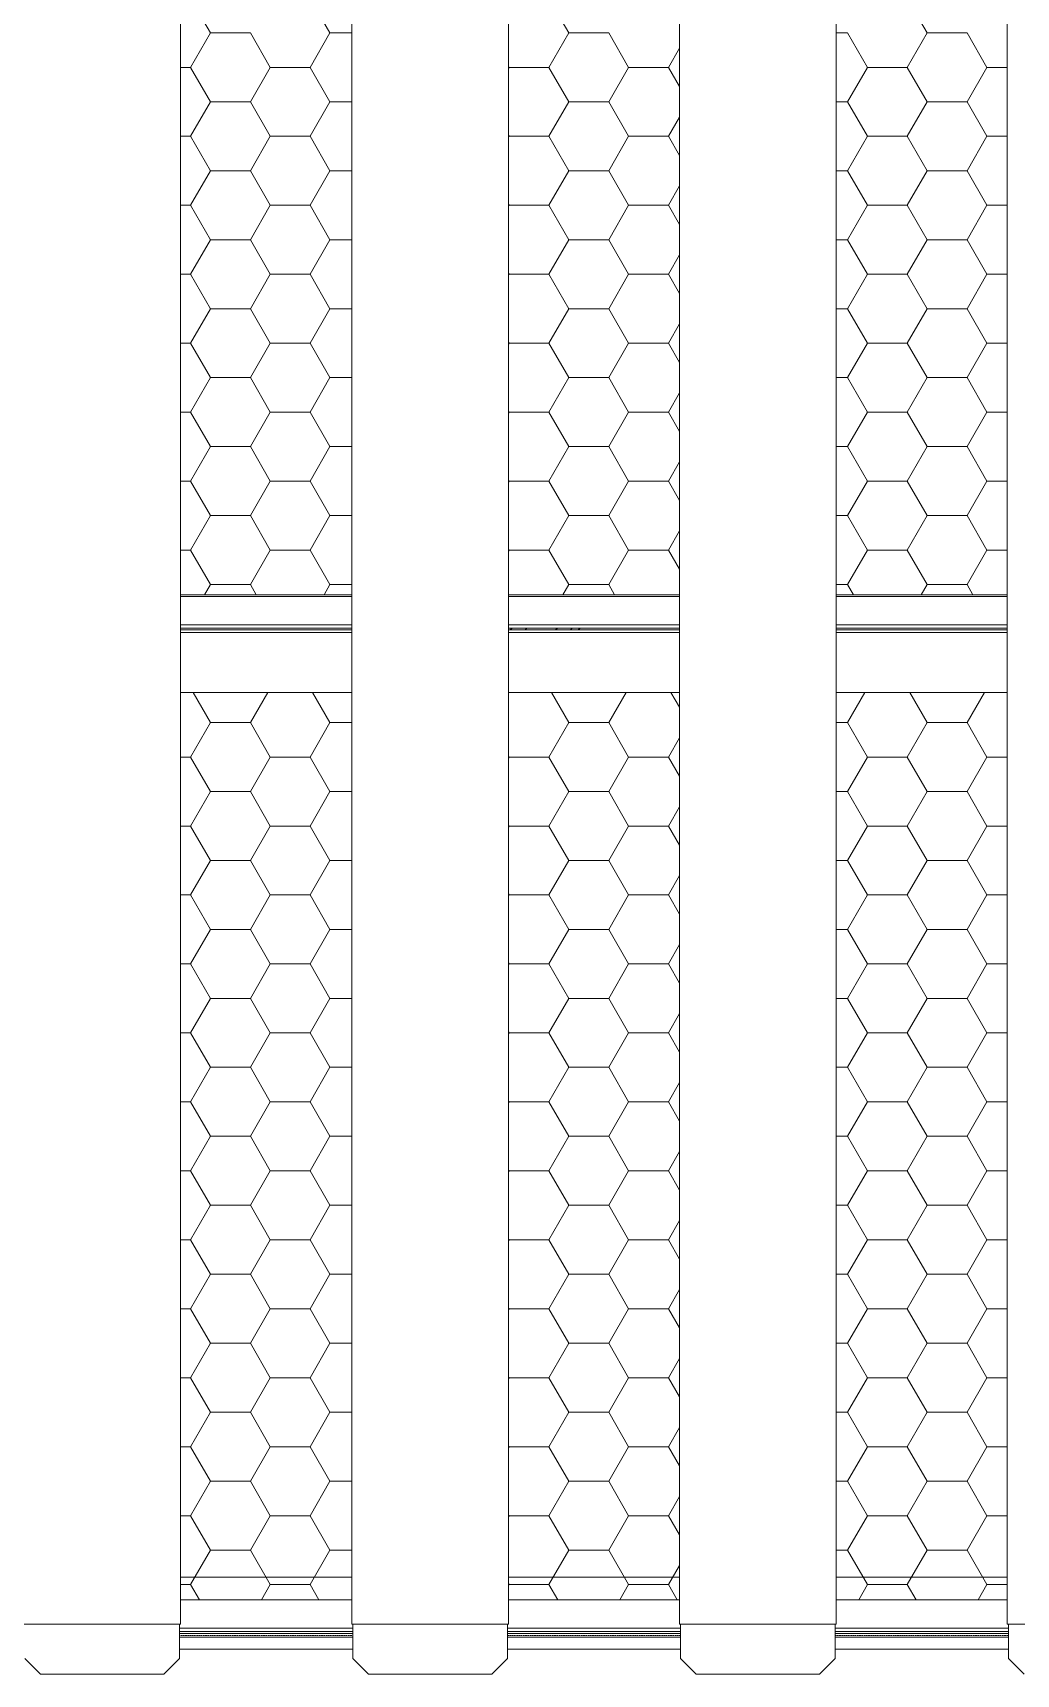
# Model space of a CAD drawing. Header units: millimetres. Extents: x -648583 to 40219, y -129719 to 29148.
# Drawn here: x 12381 to 13322, y 15296 to 16867 of the extents above; entities that cross this region are included whole.
import ezdxf

# ---------------------------------------------------------------- set-up
doc = ezdxf.new("R2010")
doc.units = ezdxf.units.MM
for name, pattern in [('CENTER', [2, 1.25, -0.25, 0.25, -0.25]), ('HIDDEN', [0.375, 0.25, -0.125]), ('HIDDENX2', [0.75, 0.5, -0.25])]:
    doc.linetypes.add(name, pattern=pattern)
doc.layers.add('center', color=1, linetype='CENTER')
doc.layers.add('HIDD', color=2, linetype='HIDDENX2')

# ---------------------------------------------------------------- blocks, each defined once
blk = doc.blocks.new('3')
at = {"lineweight": 20}
for p, q in [((12522.6, 15344.2), (12522.6, 18002.2)), ((12686.3, 15344.2), (12686.3, 18002.2)), ((12836.3, 15344.2), (12836.3, 18002.2)), ((12999.9, 15344.2), (12999.9, 18002.2)), ((13149.9, 15344.2), (13149.9, 18002.2)), ((13313.6, 15344.2), (13313.6, 18002.2)), ((12372.6, 15344.2), (12522.6, 15344.2)), ((12521.6, 15344.2), (12521.6, 15311.2)), ((12686.3, 15344.2), (12836.3, 15344.2)), ((12687.3, 15344.2), (12687.3, 15311.2)), ((12835.3, 15344.2), (12835.3, 15311.2)), ((12999.9, 15344.2), (13149.9, 15344.2)), ((13000.9, 15344.2), (13000.9, 15311.2)), ((13148.9, 15344.2), (13148.9, 15311.2)), ((13313.6, 15344.2), (13463.6, 15344.2)), ((13314.6, 15344.2), (13314.6, 15311.2)), ((12373.6, 15311.2), (12388.6, 15296.2)), ((12521.6, 15311.2), (12506.6, 15296.2)), ((12687.3, 15311.2), (12702.3, 15296.2)), ((12835.3, 15311.2), (12820.3, 15296.2)), ((13000.9, 15311.2), (13015.9, 15296.2)), ((13148.9, 15311.2), (13133.9, 15296.2)), ((13314.6, 15311.2), (13329.6, 15296.2)), ((12388.6, 15296.2), (12506.6, 15296.2)), ((12702.3, 15296.2), (12820.3, 15296.2)), ((13015.9, 15296.2), (13133.9, 15296.2))]:
    blk.add_line(p, q, dxfattribs=at)
at = {"color": 7, "linetype": 'Continuous', "lineweight": 20}
for p, q in [((12551.2, 16866.7), (12532.1, 16899.7)), ((12665.5, 16866.7), (12646.4, 16899.7)), ((12894.1, 16866.7), (12875, 16899.7)), ((13237, 16866.7), (13217.9, 16899.7)), ((12532.1, 16833.7), (12551.2, 16866.7)), ((12551.2, 16866.7), (12589.3, 16866.7)), ((12608.3, 16833.7), (12589.3, 16866.7)), ((12646.4, 16833.7), (12665.5, 16866.7)), ((12665.5, 16866.7), (12686.3, 16866.7)), ((12875, 16833.7), (12894.1, 16866.7)), ((12894.1, 16866.7), (12932.2, 16866.7)), ((12951.2, 16833.7), (12932.2, 16866.7)), ((12989.3, 16833.7), (12999.9, 16852.2)), ((13149.9, 16866.7), (13160.8, 16866.7)), ((13179.8, 16833.7), (13160.8, 16866.7)), ((13217.9, 16833.7), (13237, 16866.7)), ((13237, 16866.7), (13275.1, 16866.7)), ((13294.1, 16833.7), (13275.1, 16866.7)), ((12522.6, 16833.7), (12532.1, 16833.7)), ((12551.2, 16800.7), (12532.1, 16833.7)), ((12589.3, 16800.8), (12608.3, 16833.7)), ((12608.3, 16833.7), (12646.4, 16833.7)), ((12665.5, 16800.7), (12646.4, 16833.7)), ((12836.9, 16833.7), (12836.3, 16834.8)), ((12836.3, 16832.7), (12836.9, 16833.7)), ((12836.9, 16833.7), (12875, 16833.7)), ((12894.1, 16800.7), (12875, 16833.7)), ((12932.2, 16800.8), (12951.2, 16833.7)), ((12951.2, 16833.7), (12989.3, 16833.7)), ((12999.9, 16815.3), (12989.3, 16833.7)), ((13160.8, 16800.8), (13179.8, 16833.7)), ((13179.8, 16833.7), (13217.9, 16833.7)), ((13237, 16800.7), (13217.9, 16833.7)), ((13275.1, 16800.8), (13294.1, 16833.7)), ((13294.1, 16833.7), (13313.6, 16833.7)), ((12532.1, 16767.8), (12551.2, 16800.8)), ((12551.2, 16800.7), (12589.3, 16800.7)), ((12608.3, 16767.8), (12589.3, 16800.7)), ((12646.4, 16767.8), (12665.5, 16800.8)), ((12665.5, 16800.7), (12686.3, 16800.7)), ((12875, 16767.8), (12894.1, 16800.8)), ((12894.1, 16800.7), (12932.2, 16800.7)), ((12951.2, 16767.8), (12932.2, 16800.7)), ((13149.9, 16800.7), (13160.8, 16800.7)), ((13179.8, 16767.8), (13160.8, 16800.7)), ((13217.9, 16767.8), (13237, 16800.8)), ((13237, 16800.7), (13275.1, 16800.7)), ((13294.1, 16767.8), (13275.1, 16800.7)), ((12989.3, 16767.8), (12999.9, 16786.2)), ((12522.6, 16767.8), (12532.1, 16767.8)), ((12551.2, 16734.8), (12532.1, 16767.8)), ((12589.3, 16734.8), (12608.3, 16767.8)), ((12608.3, 16767.8), (12646.4, 16767.8)), ((12665.5, 16734.8), (12646.4, 16767.8)), ((12836.9, 16767.8), (12836.3, 16768.8)), ((12836.3, 16766.7), (12836.9, 16767.8)), ((12836.9, 16767.8), (12875, 16767.8)), ((12894.1, 16734.8), (12875, 16767.8)), ((12932.2, 16734.8), (12951.2, 16767.8)), ((12951.2, 16767.8), (12989.3, 16767.8)), ((12999.9, 16749.3), (12989.3, 16767.8)), ((13160.8, 16734.8), (13179.8, 16767.8)), ((13179.8, 16767.8), (13217.9, 16767.8)), ((13237, 16734.8), (13217.9, 16767.8)), ((13275.1, 16734.8), (13294.1, 16767.8)), ((13294.1, 16767.8), (13313.6, 16767.8)), ((12532.1, 16701.8), (12551.2, 16734.8)), ((12551.2, 16734.8), (12589.3, 16734.8)), ((12608.3, 16701.8), (12589.3, 16734.8)), ((12646.4, 16701.8), (12665.5, 16734.8)), ((12665.5, 16734.8), (12686.3, 16734.8)), ((12875, 16701.8), (12894.1, 16734.8)), ((12894.1, 16734.8), (12932.2, 16734.8)), ((12951.2, 16701.8), (12932.2, 16734.8)), ((13149.9, 16734.8), (13160.8, 16734.8)), ((13179.8, 16701.8), (13160.8, 16734.8)), ((13217.9, 16701.8), (13237, 16734.8)), ((13237, 16734.8), (13275.1, 16734.8)), ((13294.1, 16701.8), (13275.1, 16734.8)), ((12989.3, 16701.8), (12999.9, 16720.2)), ((12522.6, 16701.8), (12532.1, 16701.8)), ((12551.2, 16668.8), (12532.1, 16701.8)), ((12589.3, 16668.8), (12608.3, 16701.8)), ((12608.3, 16701.8), (12646.4, 16701.8)), ((12665.5, 16668.8), (12646.4, 16701.8)), ((12836.9, 16701.8), (12836.3, 16702.8)), ((12836.3, 16700.7), (12836.9, 16701.8)), ((12836.9, 16701.8), (12875, 16701.8)), ((12894.1, 16668.8), (12875, 16701.8)), ((12932.2, 16668.8), (12951.2, 16701.8)), ((12951.2, 16701.8), (12989.3, 16701.8)), ((12999.9, 16683.4), (12989.3, 16701.8)), ((13160.8, 16668.8), (13179.8, 16701.8)), ((13179.8, 16701.8), (13217.9, 16701.8)), ((13237, 16668.8), (13217.9, 16701.8)), ((13275.1, 16668.8), (13294.1, 16701.8)), ((13294.1, 16701.8), (13313.6, 16701.8)), ((12532.1, 16635.8), (12551.2, 16668.8)), ((12551.2, 16668.8), (12589.3, 16668.8)), ((12608.3, 16635.8), (12589.3, 16668.8)), ((12646.4, 16635.8), (12665.5, 16668.8)), ((12665.5, 16668.8), (12686.3, 16668.8)), ((12875, 16635.8), (12894.1, 16668.8)), ((12894.1, 16668.8), (12932.2, 16668.8)), ((12951.2, 16635.8), (12932.2, 16668.8)), ((13149.9, 16668.8), (13160.8, 16668.8)), ((13179.8, 16635.8), (13160.8, 16668.8)), ((13217.9, 16635.8), (13237, 16668.8)), ((13237, 16668.8), (13275.1, 16668.8)), ((13294.1, 16635.8), (13275.1, 16668.8)), ((12989.3, 16635.8), (12999.9, 16654.2)), ((12522.6, 16635.8), (12532.1, 16635.8)), ((12551.2, 16602.8), (12532.1, 16635.8)), ((12589.3, 16602.8), (12608.3, 16635.8)), ((12608.3, 16635.8), (12646.4, 16635.8)), ((12665.5, 16602.8), (12646.4, 16635.8)), ((12836.9, 16635.8), (12836.3, 16636.9)), ((12836.3, 16634.7), (12836.9, 16635.8)), ((12836.9, 16635.8), (12875, 16635.8)), ((12894.1, 16602.8), (12875, 16635.8)), ((12932.2, 16602.8), (12951.2, 16635.8)), ((12951.2, 16635.8), (12989.3, 16635.8)), ((12999.9, 16617.4), (12989.3, 16635.8)), ((13160.8, 16602.8), (13179.8, 16635.8)), ((13179.8, 16635.8), (13217.9, 16635.8)), ((13237, 16602.8), (13217.9, 16635.8)), ((13275.1, 16602.8), (13294.1, 16635.8)), ((13294.1, 16635.8), (13313.6, 16635.8)), ((12532.1, 16569.8), (12551.2, 16602.8)), ((12551.2, 16602.8), (12589.3, 16602.8)), ((12608.3, 16569.8), (12589.3, 16602.8)), ((12646.4, 16569.8), (12665.5, 16602.8)), ((12665.5, 16602.8), (12686.3, 16602.8)), ((12875, 16569.8), (12894.1, 16602.8)), ((12894.1, 16602.8), (12932.2, 16602.8)), ((12951.2, 16569.8), (12932.2, 16602.8)), ((13149.9, 16602.8), (13160.8, 16602.8)), ((13179.8, 16569.8), (13160.8, 16602.8)), ((13217.9, 16569.8), (13237, 16602.8)), ((13237, 16602.8), (13275.1, 16602.8)), ((13294.1, 16569.8), (13275.1, 16602.8)), ((12989.3, 16569.8), (12999.9, 16588.2)), ((12522.6, 16569.8), (12532.1, 16569.8)), ((12551.2, 16536.8), (12532.1, 16569.8)), ((12589.3, 16536.8), (12608.3, 16569.8)), ((12608.3, 16569.8), (12646.4, 16569.8)), ((12665.5, 16536.8), (12646.4, 16569.8)), ((12836.9, 16569.8), (12836.3, 16570.9)), ((12836.3, 16568.7), (12836.9, 16569.8)), ((12836.9, 16569.8), (12875, 16569.8)), ((12894.1, 16536.8), (12875, 16569.8)), ((12932.2, 16536.8), (12951.2, 16569.8)), ((12951.2, 16569.8), (12989.3, 16569.8)), ((12999.9, 16551.4), (12989.3, 16569.8)), ((13160.8, 16536.8), (13179.8, 16569.8)), ((13179.8, 16569.8), (13217.9, 16569.8)), ((13237, 16536.8), (13217.9, 16569.8)), ((13275.1, 16536.8), (13294.1, 16569.8)), ((13294.1, 16569.8), (13313.6, 16569.8)), ((12532.1, 16503.8), (12551.2, 16536.8)), ((12551.2, 16536.8), (12589.3, 16536.8)), ((12608.3, 16503.8), (12589.3, 16536.8)), ((12646.4, 16503.8), (12665.5, 16536.8)), ((12665.5, 16536.8), (12686.3, 16536.8)), ((12875, 16503.8), (12894.1, 16536.8)), ((12894.1, 16536.8), (12932.2, 16536.8)), ((12951.2, 16503.8), (12932.2, 16536.8)), ((12989.3, 16503.8), (12999.9, 16522.2)), ((13149.9, 16536.8), (13160.8, 16536.8)), ((13179.8, 16503.8), (13160.8, 16536.8)), ((13217.9, 16503.8), (13237, 16536.8)), ((13237, 16536.8), (13275.1, 16536.8)), ((13294.1, 16503.8), (13275.1, 16536.8)), ((12522.6, 16503.8), (12532.1, 16503.8)), ((12551.2, 16470.8), (12532.1, 16503.8)), ((12589.3, 16470.8), (12608.3, 16503.8)), ((12608.3, 16503.8), (12646.4, 16503.8)), ((12665.5, 16470.8), (12646.4, 16503.8)), ((12836.9, 16503.8), (12836.3, 16504.9)), ((12836.3, 16502.7), (12836.9, 16503.8)), ((12836.9, 16503.8), (12875, 16503.8)), ((12894.1, 16470.8), (12875, 16503.8)), ((12932.2, 16470.8), (12951.2, 16503.8)), ((12951.2, 16503.8), (12989.3, 16503.8)), ((12999.9, 16485.4), (12989.3, 16503.8)), ((13160.8, 16470.8), (13179.8, 16503.8)), ((13179.8, 16503.8), (13217.9, 16503.8)), ((13237, 16470.8), (13217.9, 16503.8)), ((13275.1, 16470.8), (13294.1, 16503.8)), ((13294.1, 16503.8), (13313.6, 16503.8)), ((12532.1, 16437.8), (12551.2, 16470.8)), ((12551.2, 16470.8), (12589.3, 16470.8)), ((12608.3, 16437.8), (12589.3, 16470.8)), ((12646.4, 16437.8), (12665.5, 16470.8)), ((12665.5, 16470.8), (12686.3, 16470.8)), ((12875, 16437.8), (12894.1, 16470.8)), ((12894.1, 16470.8), (12932.2, 16470.8)), ((12951.2, 16437.8), (12932.2, 16470.8)), ((13149.9, 16470.8), (13160.8, 16470.8)), ((13179.8, 16437.8), (13160.8, 16470.8)), ((13217.9, 16437.8), (13237, 16470.8)), ((13237, 16470.8), (13275.1, 16470.8)), ((13294.1, 16437.8), (13275.1, 16470.8)), ((12989.3, 16437.8), (12999.9, 16456.2)), ((12522.6, 16437.8), (12532.1, 16437.8)), ((12551.2, 16404.8), (12532.1, 16437.8)), ((12589.3, 16404.8), (12608.3, 16437.8)), ((12608.3, 16437.8), (12646.4, 16437.8)), ((12665.5, 16404.8), (12646.4, 16437.8)), ((12836.9, 16437.8), (12836.3, 16438.9)), ((12836.3, 16436.7), (12836.9, 16437.8)), ((12836.9, 16437.8), (12875, 16437.8)), ((12894.1, 16404.8), (12875, 16437.8)), ((12932.2, 16404.8), (12951.2, 16437.8)), ((12951.2, 16437.8), (12989.3, 16437.8)), ((12999.9, 16419.4), (12989.3, 16437.8)), ((13160.8, 16404.8), (13179.8, 16437.8)), ((13179.8, 16437.8), (13217.9, 16437.8)), ((13237, 16404.8), (13217.9, 16437.8)), ((13275.1, 16404.8), (13294.1, 16437.8)), ((13294.1, 16437.8), (13313.6, 16437.8)), ((12532.1, 16371.8), (12551.2, 16404.8)), ((12551.2, 16404.8), (12589.3, 16404.8)), ((12608.3, 16371.8), (12589.3, 16404.8)), ((12646.4, 16371.8), (12665.5, 16404.8)), ((12665.5, 16404.8), (12686.3, 16404.8)), ((12875, 16371.8), (12894.1, 16404.8)), ((12894.1, 16404.8), (12932.2, 16404.8)), ((12951.2, 16371.8), (12932.2, 16404.8)), ((13149.9, 16404.8), (13160.8, 16404.8)), ((13179.8, 16371.8), (13160.8, 16404.8)), ((13217.9, 16371.8), (13237, 16404.8)), ((13237, 16404.8), (13275.1, 16404.8)), ((13294.1, 16371.8), (13275.1, 16404.8)), ((12989.3, 16371.8), (12999.9, 16390.2)), ((12522.6, 16371.8), (12532.1, 16371.8)), ((12551.2, 16338.8), (12532.1, 16371.8)), ((12589.3, 16338.8), (12608.3, 16371.8)), ((12608.3, 16371.8), (12646.4, 16371.8)), ((12665.5, 16338.8), (12646.4, 16371.8)), ((12836.9, 16371.8), (12836.3, 16372.9)), ((12836.3, 16370.7), (12836.9, 16371.8)), ((12836.9, 16371.8), (12875, 16371.8)), ((12894.1, 16338.8), (12875, 16371.8)), ((12932.2, 16338.8), (12951.2, 16371.8)), ((12951.2, 16371.8), (12989.3, 16371.8)), ((12999.9, 16353.4), (12989.3, 16371.8)), ((13160.8, 16338.8), (13179.8, 16371.8)), ((13179.8, 16371.8), (13217.9, 16371.8)), ((13237, 16338.8), (13217.9, 16371.8)), ((13275.1, 16338.8), (13294.1, 16371.8)), ((13294.1, 16371.8), (13313.6, 16371.8)), ((12545.5, 16329), (12551.2, 16338.8)), ((12551.2, 16338.8), (12589.3, 16338.8)), ((12594.9, 16329), (12589.3, 16338.8)), ((12659.8, 16329), (12665.5, 16338.8)), ((12665.5, 16338.8), (12686.3, 16338.8)), ((12888.4, 16329), (12894.1, 16338.8)), ((12894.1, 16338.8), (12932.2, 16338.8)), ((12937.8, 16329), (12932.2, 16338.8)), ((13149.9, 16338.8), (13160.8, 16338.8)), ((13166.4, 16329), (13160.8, 16338.8)), ((13231.3, 16329), (13237, 16338.8)), ((13237, 16338.8), (13275.1, 16338.8)), ((13280.7, 16329), (13275.1, 16338.8)), ((12551.2, 16206.8), (12534.5, 16235.7)), ((12589.3, 16206.8), (12605.9, 16235.7)), ((12665.5, 16206.8), (12648.8, 16235.7)), ((12894.1, 16206.8), (12877.4, 16235.7)), ((12932.2, 16206.8), (12948.8, 16235.7)), ((12999.9, 16221.4), (12991.7, 16235.7)), ((13160.8, 16206.8), (13177.4, 16235.7)), ((13237, 16206.8), (13220.3, 16235.7)), ((13275.1, 16206.8), (13291.7, 16235.7)), ((12532.1, 16173.8), (12551.2, 16206.8)), ((12551.2, 16206.8), (12589.3, 16206.8)), ((12608.3, 16173.8), (12589.3, 16206.8)), ((12646.4, 16173.8), (12665.5, 16206.8)), ((12665.5, 16206.8), (12686.3, 16206.8)), ((12875, 16173.8), (12894.1, 16206.8)), ((12894.1, 16206.8), (12932.2, 16206.8)), ((12951.2, 16173.8), (12932.2, 16206.8)), ((12989.3, 16173.8), (12999.9, 16192.2)), ((13149.9, 16206.8), (13160.8, 16206.8)), ((13179.8, 16173.8), (13160.8, 16206.8)), ((13217.9, 16173.8), (13237, 16206.8)), ((13237, 16206.8), (13275.1, 16206.8)), ((13294.1, 16173.8), (13275.1, 16206.8)), ((12522.6, 16173.8), (12532.1, 16173.8)), ((12551.2, 16140.8), (12532.1, 16173.8)), ((12589.3, 16140.8), (12608.3, 16173.8)), ((12608.3, 16173.8), (12646.4, 16173.8)), ((12665.5, 16140.8), (12646.4, 16173.8)), ((12836.9, 16173.8), (12836.3, 16174.9)), ((12836.3, 16172.8), (12836.9, 16173.8)), ((12836.9, 16173.8), (12875, 16173.8)), ((12894.1, 16140.8), (12875, 16173.8)), ((12932.2, 16140.8), (12951.2, 16173.8)), ((12951.2, 16173.8), (12989.3, 16173.8)), ((12999.9, 16155.4), (12989.3, 16173.8)), ((13160.8, 16140.8), (13179.8, 16173.8)), ((13179.8, 16173.8), (13217.9, 16173.8)), ((13237, 16140.8), (13217.9, 16173.8)), ((13275.1, 16140.8), (13294.1, 16173.8)), ((13294.1, 16173.8), (13313.6, 16173.8)), ((12532.1, 16107.8), (12551.2, 16140.8)), ((12551.2, 16140.8), (12589.3, 16140.8)), ((12608.3, 16107.8), (12589.3, 16140.8)), ((12646.4, 16107.8), (12665.5, 16140.8)), ((12665.5, 16140.8), (12686.3, 16140.8)), ((12875, 16107.8), (12894.1, 16140.8)), ((12894.1, 16140.8), (12932.2, 16140.8)), ((12951.2, 16107.8), (12932.2, 16140.8)), ((13149.9, 16140.8), (13160.8, 16140.8)), ((13179.8, 16107.8), (13160.8, 16140.8)), ((13217.9, 16107.8), (13237, 16140.8)), ((13237, 16140.8), (13275.1, 16140.8)), ((13294.1, 16107.8), (13275.1, 16140.8)), ((12989.3, 16107.8), (12999.9, 16126.3)), ((12522.6, 16107.8), (12532.1, 16107.8)), ((12551.2, 16074.8), (12532.1, 16107.8)), ((12589.3, 16074.8), (12608.3, 16107.8)), ((12608.3, 16107.8), (12646.4, 16107.8)), ((12665.5, 16074.8), (12646.4, 16107.8)), ((12836.9, 16107.8), (12836.3, 16108.9)), ((12836.3, 16106.8), (12836.9, 16107.8)), ((12836.9, 16107.8), (12875, 16107.8)), ((12894.1, 16074.8), (12875, 16107.8)), ((12932.2, 16074.8), (12951.2, 16107.8)), ((12951.2, 16107.8), (12989.3, 16107.8)), ((12999.9, 16089.4), (12989.3, 16107.8)), ((13160.8, 16074.8), (13179.8, 16107.8)), ((13179.8, 16107.8), (13217.9, 16107.8)), ((13237, 16074.8), (13217.9, 16107.8)), ((13275.1, 16074.8), (13294.1, 16107.8)), ((13294.1, 16107.8), (13313.6, 16107.8)), ((12532.1, 16041.9), (12551.2, 16074.8)), ((12551.2, 16074.8), (12589.3, 16074.8)), ((12608.3, 16041.9), (12589.3, 16074.8)), ((12646.4, 16041.9), (12665.5, 16074.8)), ((12665.5, 16074.8), (12686.3, 16074.8)), ((12875, 16041.9), (12894.1, 16074.8)), ((12894.1, 16074.8), (12932.2, 16074.8)), ((12951.2, 16041.9), (12932.2, 16074.8)), ((13149.9, 16074.8), (13160.8, 16074.8)), ((13179.8, 16041.9), (13160.8, 16074.8)), ((13217.9, 16041.9), (13237, 16074.8)), ((13237, 16074.8), (13275.1, 16074.8)), ((13294.1, 16041.9), (13275.1, 16074.8)), ((12989.3, 16041.9), (12999.9, 16060.3)), ((12522.6, 16041.9), (12532.1, 16041.9)), ((12551.2, 16008.9), (12532.1, 16041.9)), ((12589.3, 16008.9), (12608.3, 16041.9)), ((12608.3, 16041.9), (12646.4, 16041.9)), ((12665.5, 16008.9), (12646.4, 16041.9)), ((12836.9, 16041.9), (12836.3, 16042.9)), ((12836.3, 16040.8), (12836.9, 16041.9)), ((12836.9, 16041.9), (12875, 16041.9)), ((12894.1, 16008.9), (12875, 16041.9)), ((12932.2, 16008.9), (12951.2, 16041.9)), ((12951.2, 16041.9), (12989.3, 16041.9)), ((12999.9, 16023.4), (12989.3, 16041.9)), ((13160.8, 16008.9), (13179.8, 16041.9)), ((13179.8, 16041.9), (13217.9, 16041.9)), ((13237, 16008.9), (13217.9, 16041.9)), ((13275.1, 16008.9), (13294.1, 16041.9)), ((13294.1, 16041.9), (13313.6, 16041.9)), ((12532.1, 15975.9), (12551.2, 16008.9)), ((12551.2, 16008.9), (12589.3, 16008.9)), ((12608.3, 15975.9), (12589.3, 16008.9)), ((12646.4, 15975.9), (12665.5, 16008.9)), ((12665.5, 16008.9), (12686.3, 16008.9)), ((12875, 15975.9), (12894.1, 16008.9)), ((12894.1, 16008.9), (12932.2, 16008.9)), ((12951.2, 15975.9), (12932.2, 16008.9)), ((13149.9, 16008.9), (13160.8, 16008.9)), ((13179.8, 15975.9), (13160.8, 16008.9)), ((13217.9, 15975.9), (13237, 16008.9)), ((13237, 16008.9), (13275.1, 16008.9)), ((13294.1, 15975.9), (13275.1, 16008.9)), ((12989.3, 15975.9), (12999.9, 15994.3)), ((12522.6, 15975.9), (12532.1, 15975.9)), ((12551.2, 15942.9), (12532.1, 15975.9)), ((12589.3, 15942.9), (12608.3, 15975.9)), ((12608.3, 15975.9), (12646.4, 15975.9)), ((12665.5, 15942.9), (12646.4, 15975.9)), ((12836.9, 15975.9), (12836.3, 15976.9)), ((12836.3, 15974.8), (12836.9, 15975.9)), ((12836.9, 15975.9), (12875, 15975.9)), ((12894.1, 15942.9), (12875, 15975.9)), ((12932.2, 15942.9), (12951.2, 15975.9)), ((12951.2, 15975.9), (12989.3, 15975.9)), ((12999.9, 15957.5), (12989.3, 15975.9)), ((13160.8, 15942.9), (13179.8, 15975.9)), ((13179.8, 15975.9), (13217.9, 15975.9)), ((13237, 15942.9), (13217.9, 15975.9)), ((13275.1, 15942.9), (13294.1, 15975.9)), ((13294.1, 15975.9), (13313.6, 15975.9)), ((12532.1, 15909.9), (12551.2, 15942.9)), ((12551.2, 15942.9), (12589.3, 15942.9)), ((12608.3, 15909.9), (12589.3, 15942.9)), ((12646.4, 15909.9), (12665.5, 15942.9)), ((12665.5, 15942.9), (12686.3, 15942.9)), ((12875, 15909.9), (12894.1, 15942.9)), ((12894.1, 15942.9), (12932.2, 15942.9)), ((12951.2, 15909.9), (12932.2, 15942.9)), ((13149.9, 15942.9), (13160.8, 15942.9)), ((13179.8, 15909.9), (13160.8, 15942.9)), ((13217.9, 15909.9), (13237, 15942.9)), ((13237, 15942.9), (13275.1, 15942.9)), ((13294.1, 15909.9), (13275.1, 15942.9)), ((12989.3, 15909.9), (12999.9, 15928.3)), ((12522.6, 15909.9), (12532.1, 15909.9)), ((12551.2, 15876.9), (12532.1, 15909.9)), ((12589.3, 15876.9), (12608.3, 15909.9)), ((12608.3, 15909.9), (12646.4, 15909.9)), ((12665.5, 15876.9), (12646.4, 15909.9)), ((12836.9, 15909.9), (12836.3, 15910.9)), ((12836.3, 15908.8), (12836.9, 15909.9)), ((12836.9, 15909.9), (12875, 15909.9)), ((12894.1, 15876.9), (12875, 15909.9)), ((12932.2, 15876.9), (12951.2, 15909.9)), ((12951.2, 15909.9), (12989.3, 15909.9)), ((12999.9, 15891.5), (12989.3, 15909.9)), ((13160.8, 15876.9), (13179.8, 15909.9)), ((13179.8, 15909.9), (13217.9, 15909.9)), ((13237, 15876.9), (13217.9, 15909.9)), ((13275.1, 15876.9), (13294.1, 15909.9)), ((13294.1, 15909.9), (13313.6, 15909.9)), ((12532.1, 15843.9), (12551.2, 15876.9)), ((12551.2, 15876.9), (12589.3, 15876.9)), ((12608.3, 15843.9), (12589.3, 15876.9)), ((12646.4, 15843.9), (12665.5, 15876.9)), ((12665.5, 15876.9), (12686.3, 15876.9)), ((12875, 15843.9), (12894.1, 15876.9)), ((12894.1, 15876.9), (12932.2, 15876.9)), ((12951.2, 15843.9), (12932.2, 15876.9)), ((12989.3, 15843.9), (12999.9, 15862.3)), ((13149.9, 15876.9), (13160.8, 15876.9)), ((13179.8, 15843.9), (13160.8, 15876.9)), ((13217.9, 15843.9), (13237, 15876.9)), ((13237, 15876.9), (13275.1, 15876.9)), ((13294.1, 15843.9), (13275.1, 15876.9)), ((12522.6, 15843.9), (12532.1, 15843.9)), ((12551.2, 15810.9), (12532.1, 15843.9)), ((12589.3, 15810.9), (12608.3, 15843.9)), ((12608.3, 15843.9), (12646.4, 15843.9)), ((12665.5, 15810.9), (12646.4, 15843.9)), ((12836.9, 15843.9), (12836.3, 15845)), ((12836.3, 15842.8), (12836.9, 15843.9)), ((12836.9, 15843.9), (12875, 15843.9)), ((12894.1, 15810.9), (12875, 15843.9)), ((12932.2, 15810.9), (12951.2, 15843.9)), ((12951.2, 15843.9), (12989.3, 15843.9)), ((12999.9, 15825.5), (12989.3, 15843.9)), ((13160.8, 15810.9), (13179.8, 15843.9)), ((13179.8, 15843.9), (13217.9, 15843.9)), ((13237, 15810.9), (13217.9, 15843.9)), ((13275.1, 15810.9), (13294.1, 15843.9)), ((13294.1, 15843.9), (13313.6, 15843.9)), ((12532.1, 15777.9), (12551.2, 15810.9)), ((12551.2, 15810.9), (12589.3, 15810.9)), ((12608.3, 15777.9), (12589.3, 15810.9)), ((12646.4, 15777.9), (12665.5, 15810.9)), ((12665.5, 15810.9), (12686.3, 15810.9)), ((12875, 15777.9), (12894.1, 15810.9)), ((12894.1, 15810.9), (12932.2, 15810.9)), ((12951.2, 15777.9), (12932.2, 15810.9)), ((13149.9, 15810.9), (13160.8, 15810.9)), ((13179.8, 15777.9), (13160.8, 15810.9)), ((13217.9, 15777.9), (13237, 15810.9)), ((13237, 15810.9), (13275.1, 15810.9)), ((13294.1, 15777.9), (13275.1, 15810.9)), ((12989.3, 15777.9), (12999.9, 15796.3)), ((12522.6, 15777.9), (12532.1, 15777.9)), ((12551.2, 15744.9), (12532.1, 15777.9)), ((12589.3, 15744.9), (12608.3, 15777.9)), ((12608.3, 15777.9), (12646.4, 15777.9)), ((12665.5, 15744.9), (12646.4, 15777.9)), ((12836.9, 15777.9), (12836.3, 15779)), ((12836.3, 15776.8), (12836.9, 15777.9)), ((12836.9, 15777.9), (12875, 15777.9)), ((12894.1, 15744.9), (12875, 15777.9)), ((12932.2, 15744.9), (12951.2, 15777.9)), ((12951.2, 15777.9), (12989.3, 15777.9)), ((12999.9, 15759.5), (12989.3, 15777.9)), ((13160.8, 15744.9), (13179.8, 15777.9)), ((13179.8, 15777.9), (13217.9, 15777.9)), ((13237, 15744.9), (13217.9, 15777.9)), ((13275.1, 15744.9), (13294.1, 15777.9)), ((13294.1, 15777.9), (13313.6, 15777.9)), ((12532.1, 15711.9), (12551.2, 15744.9)), ((12551.2, 15744.9), (12589.3, 15744.9)), ((12608.3, 15711.9), (12589.3, 15744.9)), ((12646.4, 15711.9), (12665.5, 15744.9)), ((12665.5, 15744.9), (12686.3, 15744.9)), ((12875, 15711.9), (12894.1, 15744.9)), ((12894.1, 15744.9), (12932.2, 15744.9)), ((12951.2, 15711.9), (12932.2, 15744.9)), ((13149.9, 15744.9), (13160.8, 15744.9)), ((13179.8, 15711.9), (13160.8, 15744.9)), ((13217.9, 15711.9), (13237, 15744.9)), ((13237, 15744.9), (13275.1, 15744.9)), ((13294.1, 15711.9), (13275.1, 15744.9)), ((12989.3, 15711.9), (12999.9, 15730.3)), ((12522.6, 15711.9), (12532.1, 15711.9)), ((12551.2, 15678.9), (12532.1, 15711.9)), ((12589.3, 15678.9), (12608.3, 15711.9)), ((12608.3, 15711.9), (12646.4, 15711.9)), ((12665.5, 15678.9), (12646.4, 15711.9)), ((12836.9, 15711.9), (12836.3, 15713)), ((12836.3, 15710.8), (12836.9, 15711.9)), ((12836.9, 15711.9), (12875, 15711.9)), ((12894.1, 15678.9), (12875, 15711.9)), ((12932.2, 15678.9), (12951.2, 15711.9)), ((12951.2, 15711.9), (12989.3, 15711.9)), ((12999.9, 15693.5), (12989.3, 15711.9)), ((13160.8, 15678.9), (13179.8, 15711.9)), ((13179.8, 15711.9), (13217.9, 15711.9)), ((13237, 15678.9), (13217.9, 15711.9)), ((13275.1, 15678.9), (13294.1, 15711.9)), ((13294.1, 15711.9), (13313.6, 15711.9)), ((12532.1, 15645.9), (12551.2, 15678.9)), ((12551.2, 15678.9), (12589.3, 15678.9)), ((12608.3, 15645.9), (12589.3, 15678.9)), ((12646.4, 15645.9), (12665.5, 15678.9)), ((12665.5, 15678.9), (12686.3, 15678.9)), ((12875, 15645.9), (12894.1, 15678.9)), ((12894.1, 15678.9), (12932.2, 15678.9)), ((12951.2, 15645.9), (12932.2, 15678.9)), ((13149.9, 15678.9), (13160.8, 15678.9)), ((13179.8, 15645.9), (13160.8, 15678.9)), ((13217.9, 15645.9), (13237, 15678.9)), ((13237, 15678.9), (13275.1, 15678.9)), ((13294.1, 15645.9), (13275.1, 15678.9)), ((12989.3, 15645.9), (12999.9, 15664.3)), ((12522.6, 15645.9), (12532.1, 15645.9)), ((12551.2, 15612.9), (12532.1, 15645.9)), ((12589.3, 15612.9), (12608.3, 15645.9)), ((12608.3, 15645.9), (12646.4, 15645.9)), ((12665.5, 15612.9), (12646.4, 15645.9)), ((12836.9, 15645.9), (12836.3, 15647)), ((12836.3, 15644.8), (12836.9, 15645.9)), ((12836.9, 15645.9), (12875, 15645.9)), ((12894.1, 15612.9), (12875, 15645.9)), ((12932.2, 15612.9), (12951.2, 15645.9)), ((12951.2, 15645.9), (12989.3, 15645.9)), ((12999.9, 15627.5), (12989.3, 15645.9)), ((13160.8, 15612.9), (13179.8, 15645.9)), ((13179.8, 15645.9), (13217.9, 15645.9)), ((13237, 15612.9), (13217.9, 15645.9)), ((13275.1, 15612.9), (13294.1, 15645.9)), ((13294.1, 15645.9), (13313.6, 15645.9)), ((12532.1, 15579.9), (12551.2, 15612.9)), ((12551.2, 15612.9), (12589.3, 15612.9)), ((12608.3, 15579.9), (12589.3, 15612.9)), ((12646.4, 15579.9), (12665.5, 15612.9)), ((12665.5, 15612.9), (12686.3, 15612.9)), ((12875, 15579.9), (12894.1, 15612.9)), ((12894.1, 15612.9), (12932.2, 15612.9)), ((12951.2, 15579.9), (12932.2, 15612.9)), ((13149.9, 15612.9), (13160.8, 15612.9)), ((13179.8, 15579.9), (13160.8, 15612.9)), ((13217.9, 15579.9), (13237, 15612.9)), ((13237, 15612.9), (13275.1, 15612.9)), ((13294.1, 15579.9), (13275.1, 15612.9)), ((12989.3, 15579.9), (12999.9, 15598.3)), ((12522.6, 15579.9), (12532.1, 15579.9)), ((12551.2, 15546.9), (12532.1, 15579.9)), ((12589.3, 15546.9), (12608.3, 15579.9)), ((12608.3, 15579.9), (12646.4, 15579.9)), ((12665.5, 15546.9), (12646.4, 15579.9)), ((12836.9, 15579.9), (12836.3, 15581)), ((12836.3, 15578.8), (12836.9, 15579.9)), ((12836.9, 15579.9), (12875, 15579.9)), ((12894.1, 15546.9), (12875, 15579.9)), ((12932.2, 15546.9), (12951.2, 15579.9)), ((12951.2, 15579.9), (12989.3, 15579.9)), ((12999.9, 15561.5), (12989.3, 15579.9)), ((13160.8, 15546.9), (13179.8, 15579.9)), ((13179.8, 15579.9), (13217.9, 15579.9)), ((13237, 15546.9), (13217.9, 15579.9)), ((13275.1, 15546.9), (13294.1, 15579.9)), ((13294.1, 15579.9), (13313.6, 15579.9)), ((12532.1, 15513.9), (12551.2, 15546.9)), ((12551.2, 15546.9), (12589.3, 15546.9)), ((12608.3, 15513.9), (12589.3, 15546.9)), ((12646.4, 15513.9), (12665.5, 15546.9)), ((12665.5, 15546.9), (12686.3, 15546.9)), ((12875, 15513.9), (12894.1, 15546.9)), ((12894.1, 15546.9), (12932.2, 15546.9)), ((12951.2, 15513.9), (12932.2, 15546.9)), ((12989.3, 15513.9), (12999.9, 15532.3)), ((13149.9, 15546.9), (13160.8, 15546.9)), ((13179.8, 15513.9), (13160.8, 15546.9)), ((13217.9, 15513.9), (13237, 15546.9)), ((13237, 15546.9), (13275.1, 15546.9)), ((13294.1, 15513.9), (13275.1, 15546.9)), ((12522.6, 15513.9), (12532.1, 15513.9)), ((12551.2, 15480.9), (12532.1, 15513.9)), ((12589.3, 15480.9), (12608.3, 15513.9)), ((12608.3, 15513.9), (12646.4, 15513.9)), ((12665.5, 15480.9), (12646.4, 15513.9)), ((12836.9, 15513.9), (12836.3, 15515)), ((12836.3, 15512.8), (12836.9, 15513.9)), ((12836.9, 15513.9), (12875, 15513.9)), ((12894.1, 15480.9), (12875, 15513.9)), ((12932.2, 15480.9), (12951.2, 15513.9)), ((12951.2, 15513.9), (12989.3, 15513.9)), ((12999.9, 15495.5), (12989.3, 15513.9)), ((13160.8, 15480.9), (13179.8, 15513.9)), ((13179.8, 15513.9), (13217.9, 15513.9)), ((13237, 15480.9), (13217.9, 15513.9)), ((13275.1, 15480.9), (13294.1, 15513.9)), ((13294.1, 15513.9), (13313.6, 15513.9)), ((12532.1, 15447.9), (12551.2, 15480.9)), ((12551.2, 15480.9), (12589.3, 15480.9)), ((12608.3, 15447.9), (12589.3, 15480.9)), ((12646.4, 15447.9), (12665.5, 15480.9)), ((12665.5, 15480.9), (12686.3, 15480.9)), ((12875, 15447.9), (12894.1, 15480.9)), ((12894.1, 15480.9), (12932.2, 15480.9)), ((12951.2, 15447.9), (12932.2, 15480.9)), ((13149.9, 15480.9), (13160.8, 15480.9)), ((13179.8, 15447.9), (13160.8, 15480.9)), ((13217.9, 15447.9), (13237, 15480.9)), ((13237, 15480.9), (13275.1, 15480.9)), ((13294.1, 15447.9), (13275.1, 15480.9)), ((12989.3, 15447.9), (12999.9, 15466.3)), ((12522.6, 15447.9), (12532.1, 15447.9)), ((12551.2, 15414.9), (12532.1, 15447.9)), ((12589.3, 15414.9), (12608.3, 15447.9)), ((12608.3, 15447.9), (12646.4, 15447.9)), ((12665.5, 15414.9), (12646.4, 15447.9)), ((12836.9, 15447.9), (12836.3, 15449)), ((12836.3, 15446.9), (12836.9, 15447.9)), ((12836.9, 15447.9), (12875, 15447.9)), ((12894.1, 15414.9), (12875, 15447.9)), ((12932.2, 15414.9), (12951.2, 15447.9)), ((12951.2, 15447.9), (12989.3, 15447.9)), ((12999.9, 15429.5), (12989.3, 15447.9)), ((13160.8, 15414.9), (13179.8, 15447.9)), ((13179.8, 15447.9), (13217.9, 15447.9)), ((13237, 15414.9), (13217.9, 15447.9)), ((13275.1, 15414.9), (13294.1, 15447.9)), ((13294.1, 15447.9), (13313.6, 15447.9)), ((12532.1, 15381.9), (12551.2, 15414.9)), ((12551.2, 15414.9), (12589.3, 15414.9)), ((12608.3, 15381.9), (12589.3, 15414.9)), ((12646.4, 15381.9), (12665.5, 15414.9)), ((12665.5, 15414.9), (12686.3, 15414.9)), ((12875, 15381.9), (12894.1, 15414.9)), ((12894.1, 15414.9), (12932.2, 15414.9)), ((12951.2, 15381.9), (12932.2, 15414.9)), ((13149.9, 15414.9), (13160.8, 15414.9)), ((13179.8, 15381.9), (13160.8, 15414.9)), ((13217.9, 15381.9), (13237, 15414.9)), ((13237, 15414.9), (13275.1, 15414.9)), ((13294.1, 15381.9), (13275.1, 15414.9)), ((12989.3, 15381.9), (12999.9, 15400.3)), ((12522.6, 15381.9), (12532.1, 15381.9)), ((12540.5, 15367.4), (12532.1, 15381.9)), ((12599.9, 15367.4), (12608.3, 15381.9)), ((12608.3, 15381.9), (12646.4, 15381.9)), ((12654.8, 15367.4), (12646.4, 15381.9)), ((12836.9, 15381.9), (12836.3, 15383)), ((12836.3, 15380.9), (12836.9, 15381.9)), ((12836.9, 15381.9), (12875, 15381.9)), ((12883.4, 15367.4), (12875, 15381.9)), ((12942.8, 15367.4), (12951.2, 15381.9)), ((12951.2, 15381.9), (12989.3, 15381.9)), ((12997.7, 15367.4), (12989.3, 15381.9)), ((13171.4, 15367.4), (13179.8, 15381.9)), ((13179.8, 15381.9), (13217.9, 15381.9)), ((13226.3, 15367.4), (13217.9, 15381.9)), ((13285.7, 15367.4), (13294.1, 15381.9)), ((13294.1, 15381.9), (13313.6, 15381.9))]:
    blk.add_line(p, q, dxfattribs=at)
at = {"color": 7, "lineweight": 20}
for p, q in [((12686.3, 16329), (12522.6, 16329)), ((12686.3, 16327.4), (12522.6, 16327.4)), ((12999.9, 16329), (12836.3, 16329)), ((12999.9, 16327.4), (12836.3, 16327.4)), ((13313.6, 16329), (13149.9, 16329)), ((13313.6, 16327.4), (13149.9, 16327.4)), ((12522.6, 16300.3), (12686.3, 16300.3)), ((12522.6, 16297.2), (12686.3, 16297.2)), ((12522.6, 16295.5), (12686.3, 16295.5)), ((12522.6, 16293), (12686.3, 16293)), ((12836.3, 16300.3), (12999.9, 16300.3)), ((12836.3, 16297.2), (12999.9, 16297.2)), ((12836.3, 16295.5), (12999.9, 16295.5)), ((12836.3, 16293), (12999.9, 16293)), ((13149.9, 16300.3), (13313.6, 16300.3)), ((13149.9, 16297.2), (13313.6, 16297.2)), ((13149.9, 16295.5), (13313.6, 16295.5)), ((13149.9, 16293), (13313.6, 16293)), ((12522.6, 16235.7), (12686.3, 16235.7)), ((12522.6, 16235.5), (12686.3, 16235.5)), ((12686.3, 16235.4), (12522.6, 16235.4)), ((12836.3, 16235.7), (12999.9, 16235.7)), ((12836.3, 16235.5), (12999.9, 16235.5)), ((12999.9, 16235.4), (12836.3, 16235.4)), ((13149.9, 16235.7), (13313.6, 16235.7)), ((13149.9, 16235.5), (13313.6, 16235.5)), ((13313.6, 16235.4), (13149.9, 16235.4)), ((12686.3, 15389), (12522.6, 15389)), ((12999.9, 15389), (12836.3, 15389)), ((13313.6, 15389), (13149.9, 15389)), ((12686.3, 15367.4), (12522.6, 15367.4)), ((12999.9, 15367.4), (12836.3, 15367.4)), ((13313.6, 15367.4), (13149.9, 15367.4)), ((12521.6, 15340.3), (12687.3, 15340.3)), ((12521.6, 15337.2), (12687.3, 15337.2)), ((12687.3, 15335.2), (12521.6, 15335.2)), ((12687.3, 15331.8), (12521.6, 15331.8)), ((12835.3, 15340.3), (13000.9, 15340.3)), ((12835.3, 15337.2), (13000.9, 15337.2)), ((13000.9, 15335.2), (12835.3, 15335.2)), ((13000.9, 15331.8), (12835.3, 15331.8)), ((13148.9, 15340.3), (13314.6, 15340.3)), ((13148.9, 15337.2), (13314.6, 15337.2)), ((13314.6, 15335.2), (13148.9, 15335.2)), ((13314.6, 15331.8), (13148.9, 15331.8)), ((12521.6, 15320.2), (12687.3, 15320.2)), ((12835.3, 15320.2), (13000.9, 15320.2)), ((13148.9, 15320.2), (13314.6, 15320.2))]:
    blk.add_line(p, q, dxfattribs=at)
at = {"color": 7, "lineweight": 20, "ltscale": 0.001028}
for p, q in [((12839.8, 16297.2), (12838, 16295.5)), ((12852.2, 16295.5), (12854, 16297.2)), ((12883.1, 16297.2), (12881.3, 16295.5))]:
    blk.add_line(p, q, dxfattribs=at)
at = {"color": 7, "lineweight": 20, "ltscale": 0.001029}
for p, q in [((12895.5, 16295.5), (12897.3, 16297.2)), ((12903.1, 16295.5), (12904.8, 16297.2))]:
    blk.add_line(p, q, dxfattribs=at)
at = {"color": 0, "lineweight": 20}
for points in [[(12522.6, 16235.7), (12686.3, 16235.7)], [(12836.3, 16235.7), (12999.9, 16235.7)], [(13149.9, 16235.7), (13313.6, 16235.7)], [(12686.3, 15367.4), (12522.6, 15367.4)], [(12999.9, 15367.4), (12836.3, 15367.4)], [(13313.6, 15367.4), (13149.9, 15367.4)]]:
    blk.add_lwpolyline(points, dxfattribs=at)
at = {"layer": 'center', "lineweight": 20}
for p, q in [((12521.6, 15335.2), (12687.3, 15335.2)), ((12835.3, 15335.2), (13000.9, 15335.2)), ((13148.9, 15335.2), (13314.6, 15335.2))]:
    blk.add_line(p, q, dxfattribs=at)
at = {"layer": 'HIDD', "linetype": 'HIDDEN', "lineweight": 20}
for p, q in [((12521.6, 15333.2), (12687.3, 15333.2)), ((12835.3, 15333.2), (13000.9, 15333.2)), ((13148.9, 15333.2), (13314.6, 15333.2))]:
    blk.add_line(p, q, dxfattribs=at)

msp = doc.modelspace()

# ---------------------------------------------------------------- block references
msp.add_blockref('3', (0, 0))

doc.saveas('drawing.dxf')
